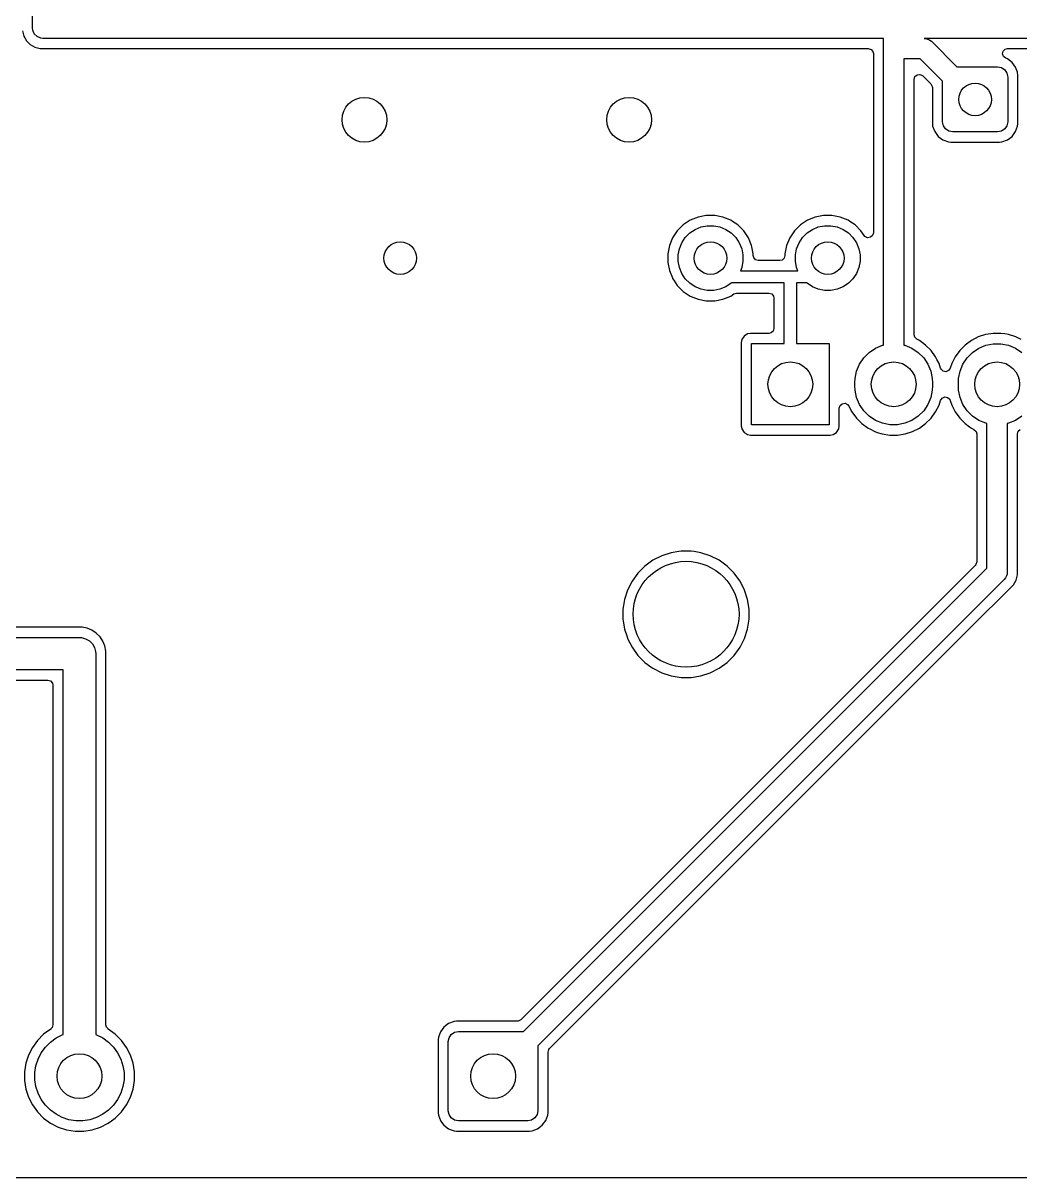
# Model space of a CAD drawing. Header units: millimetres. Extents: x 100.5 to 189.5, y -171.5 to -100.5.
# Drawn here: x 150.62 to 175.1, y -171.5 to -143.12 of the extents above; entities that cross this region are included whole.
import ezdxf

# ---------------------------------------------------------------- set-up
doc = ezdxf.new("R2010")
doc.units = ezdxf.units.MM
doc.layers.add('F.Cu', color=52, linetype='CONTINUOUS', true_color=0xb8bb26)

msp = doc.modelspace()

# ---------------------------------------------------------------- linework, layer by layer
at = {"layer": 'F.Cu', "linetype": 'CONTINUOUS'}
for p, q in [((150.85, -143.25), (150.85, -115.103554)), ((150.854804, -143.298773), (150.85, -143.25)), ((150.5995, -143.315891), (150.633608, -143.443187)), ((150.633608, -143.443187), (150.660835, -143.490344)), ((150.660835, -143.490344), (150.6995, -143.557314)), ((150.6995, -143.557314), (150.792686, -143.6505)), ((150.892133, -143.388893), (150.854804, -143.298773)), ((150.961107, -143.457867), (150.892133, -143.388893)), ((151.051227, -143.495196), (150.961107, -143.457867)), ((151.1, -143.5), (151.051227, -143.495196)), ((171.75, -143.5), (151.1, -143.5)), ((171.749999, -151.035743), (171.75, -143.5)), ((180.3668, -143.5), (172.751831, -143.5)), ((172.751831, -143.5), (172.798573, -143.504604)), ((172.798573, -143.504604), (172.888693, -143.541933)), ((172.888693, -143.541933), (172.888697, -143.541937)), ((172.888697, -143.541937), (172.926577, -143.573023)), ((172.926577, -143.573023), (173.553554, -144.2)), ((150.792686, -143.6505), (150.906814, -143.716392)), ((150.906814, -143.716392), (151.034108, -143.7505)), ((151.034108, -143.7505), (170.587008, -143.7505)), ((170.587008, -143.7505), (170.718792, -143.7505)), ((170.718792, -143.7505), (171.3755, -143.7505)), ((171.3755, -143.7505), (171.442539, -143.770185)), ((171.442539, -143.770185), (171.488294, -143.822989)), ((171.488294, -143.822989), (171.4995, -143.8745)), ((174.670364, -143.883347), (174.685215, -143.815074)), ((174.685215, -143.815074), (174.73462, -143.765668)), ((174.73462, -143.765668), (174.794048, -143.7505)), ((174.794048, -143.7505), (179.9923, -143.7505)), ((171.4995, -143.8745), (171.499499, -148.275825)), ((172.25, -143.9998), (172.249999, -151.035743)), ((172.646246, -143.9998), (172.25, -143.9998)), ((173.2, -144.553554), (172.646246, -143.9998)), ((174.694781, -143.948811), (174.670364, -143.883347)), ((174.750715, -143.990682), (174.694781, -143.948811)), ((174.792328, -144.006202), (174.750715, -143.990682)), ((174.792335, -144.006206), (174.792328, -144.006202)), ((174.907544, -144.092452), (174.792335, -144.006206)), ((174.907547, -144.092455), (174.907544, -144.092452)), ((174.993793, -144.207664), (174.907547, -144.092455)), ((172.520184, -144.440636), (172.572988, -144.394881)), ((172.572988, -144.394881), (172.642146, -144.384937)), ((172.642146, -144.384937), (172.705702, -144.413962)), ((172.705702, -144.413962), (172.71218, -144.419994)), ((172.71218, -144.419994), (172.913181, -144.620995)), ((173.553554, -144.2), (174.55, -144.2)), ((174.55, -144.2), (174.645671, -144.21903)), ((174.645671, -144.21903), (174.726777, -144.273223)), ((174.726777, -144.273223), (174.78097, -144.354329)), ((174.78097, -144.354329), (174.8, -144.45)), ((174.993797, -144.207671), (174.993793, -144.207664)), ((175.040872, -144.333887), (174.993797, -144.207671)), ((175.044091, -144.342517), (175.040872, -144.333887)), ((175.050499, -144.402128), (175.044091, -144.342517)), ((175.0505, -145.597873), (175.050499, -144.402128)), ((172.500499, -144.507671), (172.520184, -144.440636)), ((172.500499, -147.603465), (172.500499, -144.507671)), ((172.913181, -144.620995), (172.946666, -144.682318)), ((172.946666, -144.682318), (172.9495, -144.708676)), ((172.9495, -144.708676), (172.9495, -145.59787)), ((173.2, -145.55), (173.2, -144.553554)), ((174.8, -144.45), (174.8, -145.55)), ((173.21903, -145.645671), (173.2, -145.55)), ((174.8, -145.55), (174.78097, -145.645671)), ((172.9495, -145.59787), (172.949501, -145.597876)), ((172.949501, -145.597876), (172.955908, -145.657483)), ((172.955908, -145.657483), (173.006202, -145.792328)), ((173.006202, -145.792328), (173.006206, -145.792335)), ((173.006206, -145.792335), (173.092452, -145.907544)), ((173.273223, -145.726777), (173.21903, -145.645671)), ((173.354329, -145.78097), (173.273223, -145.726777)), ((173.45, -145.8), (173.354329, -145.78097)), ((174.55, -145.8), (173.45, -145.8)), ((174.645671, -145.78097), (174.55, -145.8)), ((174.726777, -145.726777), (174.645671, -145.78097)), ((174.78097, -145.645671), (174.726777, -145.726777)), ((174.907546, -145.907546), (174.993796, -145.792331)), ((174.993796, -145.792331), (175.044091, -145.657483)), ((175.044091, -145.657483), (175.0505, -145.597873)), ((173.092452, -145.907544), (173.092455, -145.907547)), ((173.092455, -145.907547), (173.207664, -145.993793)), ((173.207664, -145.993793), (173.207671, -145.993797)), ((173.207671, -145.993797), (173.342517, -146.044091)), ((173.342517, -146.044091), (173.342516, -146.044091)), ((173.342516, -146.044091), (173.349444, -146.044835)), ((173.349444, -146.044835), (173.402127, -146.0505)), ((173.402127, -146.0505), (174.597872, -146.050499)), ((174.597872, -146.050499), (174.657483, -146.044091)), ((174.657483, -146.044091), (174.792331, -145.993796)), ((174.792331, -145.993796), (174.907546, -145.907546)), ((172.500499, -150.78137), (172.500499, -147.603465)), ((166.830342, -148.084024), (166.684024, -148.230342)), ((167.002403, -147.969058), (166.830342, -148.084024)), ((167.193579, -147.88987), (167.002403, -147.969058)), ((167.193587, -147.889868), (167.193579, -147.88987)), ((167.39653, -147.8495), (167.193587, -147.889868)), ((167.267772, -148.134448), (167.421586, -148.103852)), ((167.396535, -147.8495), (167.39653, -147.8495)), ((167.603465, -147.8495), (167.396535, -147.8495)), ((167.421586, -148.103852), (167.578414, -148.103852)), ((167.578414, -148.103852), (167.732228, -148.134448)), ((167.603469, -147.8495), (167.603465, -147.8495)), ((167.806412, -147.889868), (167.603469, -147.8495)), ((167.80642, -147.88987), (167.806412, -147.889868)), ((167.997598, -147.969059), (167.80642, -147.88987)), ((168.040307, -147.997596), (167.997598, -147.969059)), ((168.169657, -148.084024), (168.040307, -147.997596)), ((168.315975, -148.230342), (168.169657, -148.084024)), ((169.710342, -148.084024), (169.564024, -148.230342)), ((169.882403, -147.969058), (169.710342, -148.084024)), ((170.073579, -147.88987), (169.882403, -147.969058)), ((170.073587, -147.889868), (170.073579, -147.88987)), ((170.27653, -147.8495), (170.073587, -147.889868)), ((170.147772, -148.134448), (170.301586, -148.103852)), ((170.276535, -147.8495), (170.27653, -147.8495)), ((170.483465, -147.8495), (170.276535, -147.8495)), ((170.301586, -148.103852), (170.458414, -148.103852)), ((170.458414, -148.103852), (170.612228, -148.134448)), ((170.483469, -147.8495), (170.483465, -147.8495)), ((170.686412, -147.889868), (170.483469, -147.8495)), ((170.68642, -147.88987), (170.686412, -147.889868)), ((170.877598, -147.969059), (170.68642, -147.88987)), ((170.920307, -147.997596), (170.877598, -147.969059)), ((171.049657, -148.084024), (170.920307, -147.997596)), ((171.195974, -148.230341), (171.049657, -148.084024)), ((166.684024, -148.230342), (166.569058, -148.402403)), ((166.794463, -148.522883), (166.881592, -148.392485)), ((166.881592, -148.392485), (166.992485, -148.281592)), ((166.992485, -148.281592), (167.122883, -148.194463)), ((167.122883, -148.194463), (167.267772, -148.134448)), ((167.732228, -148.134448), (167.877117, -148.194463)), ((167.877117, -148.194463), (168.007515, -148.281592)), ((168.007515, -148.281592), (168.118408, -148.392485)), ((168.118408, -148.392485), (168.205537, -148.522883)), ((168.315977, -148.230345), (168.315975, -148.230342)), ((168.430941, -148.402402), (168.315977, -148.230345)), ((169.564024, -148.230342), (169.449058, -148.402403)), ((169.674463, -148.522883), (169.761592, -148.392485)), ((169.761592, -148.392485), (169.872485, -148.281592)), ((169.872485, -148.281592), (170.002883, -148.194463)), ((170.002883, -148.194463), (170.147772, -148.134448)), ((170.612228, -148.134448), (170.757117, -148.194463)), ((170.757117, -148.194463), (170.887515, -148.281592)), ((170.887515, -148.281592), (170.998408, -148.392485)), ((170.998408, -148.392485), (171.085537, -148.522883)), ((171.19598, -148.230349), (171.195974, -148.230341)), ((171.272397, -148.344715), (171.19598, -148.230349)), ((171.294296, -148.369538), (171.272397, -148.344715)), ((171.357852, -148.398563), (171.294296, -148.369538)), ((171.42701, -148.388619), (171.357852, -148.398563)), ((171.479814, -148.342864), (171.42701, -148.388619)), ((171.499499, -148.275825), (171.479814, -148.342864)), ((166.489868, -148.593587), (166.4495, -148.79653)), ((166.48987, -148.593579), (166.489868, -148.593587)), ((166.569058, -148.402403), (166.48987, -148.593579)), ((166.703852, -148.821586), (166.734448, -148.667772)), ((166.734448, -148.667772), (166.794463, -148.522883)), ((168.205537, -148.522883), (168.265552, -148.667772)), ((168.265552, -148.667772), (168.296148, -148.821586)), ((168.51013, -148.59358), (168.430941, -148.402402)), ((168.516479, -148.6255), (168.51013, -148.59358)), ((168.550499, -148.79653), (168.516479, -148.6255)), ((169.369868, -148.593587), (169.3295, -148.79653)), ((169.36987, -148.593579), (169.369868, -148.593587)), ((169.449058, -148.402403), (169.36987, -148.593579)), ((169.583852, -148.821586), (169.614448, -148.667772)), ((169.614448, -148.667772), (169.674463, -148.522883)), ((171.085537, -148.522883), (171.145552, -148.667772)), ((171.145552, -148.667772), (171.176148, -148.821586)), ((166.4495, -148.79653), (166.4495, -149.003469)), ((166.703852, -148.978414), (166.703852, -148.821586)), ((168.296148, -148.821586), (168.296148, -148.978414)), ((168.5505, -148.796534), (168.550499, -148.79653)), ((168.5505, -148.8355), (168.5505, -148.796534)), ((168.561706, -148.887011), (168.5505, -148.8355)), ((168.607461, -148.939815), (168.561706, -148.887011)), ((168.6745, -148.9595), (168.607461, -148.939815)), ((169.2055, -148.9595), (168.6745, -148.9595)), ((169.257011, -148.948294), (169.2055, -148.9595)), ((169.309815, -148.902539), (169.257011, -148.948294)), ((169.3295, -148.8355), (169.309815, -148.902539)), ((169.3295, -148.79653), (169.3295, -148.8355)), ((169.583852, -148.978414), (169.583852, -148.821586)), ((171.176148, -148.821586), (171.176148, -148.978414)), ((166.4495, -149.003469), (166.489868, -149.206412)), ((166.489868, -149.206412), (166.48987, -149.20642)), ((166.48987, -149.20642), (166.565012, -149.387829)), ((166.734448, -149.132228), (166.703852, -148.978414)), ((166.794463, -149.277117), (166.734448, -149.132228)), ((168.265552, -149.132228), (168.233338, -149.21)), ((168.233338, -149.21), (169.46, -149.21)), ((168.296148, -148.978414), (168.265552, -149.132228)), ((169.46, -149.21), (169.646662, -149.21)), ((169.614448, -149.132228), (169.583852, -148.978414)), ((169.646662, -149.21), (169.614448, -149.132228)), ((171.145552, -149.132228), (171.085537, -149.277117)), ((171.176148, -148.978414), (171.145552, -149.132228)), ((166.565012, -149.387829), (166.569059, -149.397598)), ((166.569059, -149.397598), (166.599921, -149.443787)), ((166.599921, -149.443787), (166.684024, -149.569657)), ((166.881592, -149.407515), (166.794463, -149.277117)), ((166.992485, -149.518408), (166.881592, -149.407515)), ((167.122883, -149.605537), (166.992485, -149.518408)), ((168.007515, -149.518408), (167.877117, -149.605537)), ((168.015923, -149.51), (168.007515, -149.518408)), ((169.31, -149.51), (168.015923, -149.51)), ((169.31, -151), (169.31, -149.51)), ((169.864077, -149.51), (169.61, -149.51)), ((169.61, -149.51), (169.61, -151)), ((169.872485, -149.518408), (169.864077, -149.51)), ((170.002883, -149.605537), (169.872485, -149.518408)), ((170.887515, -149.518408), (170.757117, -149.605537)), ((170.998408, -149.407515), (170.887515, -149.518408)), ((171.085537, -149.277117), (170.998408, -149.407515)), ((166.684024, -149.569657), (166.830342, -149.715975)), ((166.830342, -149.715975), (166.830345, -149.715977)), ((166.830345, -149.715977), (167.002402, -149.830941)), ((167.267772, -149.665552), (167.122883, -149.605537)), ((167.421586, -149.696148), (167.267772, -149.665552)), ((167.578414, -149.696148), (167.421586, -149.696148)), ((167.732228, -149.665552), (167.578414, -149.696148)), ((167.877117, -149.605537), (167.732228, -149.665552)), ((167.997598, -149.830941), (168.071745, -149.781397)), ((168.071745, -149.781397), (168.138421, -149.76052)), ((168.138421, -149.76052), (168.140635, -149.7605)), ((168.140635, -149.7605), (168.9355, -149.7605)), ((168.9355, -149.7605), (169.002539, -149.780185)), ((169.002539, -149.780185), (169.048294, -149.832989)), ((170.147772, -149.665552), (170.002883, -149.605537)), ((170.301586, -149.696148), (170.147772, -149.665552)), ((170.458414, -149.696148), (170.301586, -149.696148)), ((170.612228, -149.665552), (170.458414, -149.696148)), ((170.757117, -149.605537), (170.612228, -149.665552)), ((167.002402, -149.830941), (167.19358, -149.91013)), ((167.19358, -149.91013), (167.396083, -149.95041)), ((167.396083, -149.95041), (167.39653, -149.950499)), ((167.39653, -149.950499), (167.396534, -149.9505)), ((167.396534, -149.9505), (167.396535, -149.9505)), ((167.396535, -149.9505), (167.603466, -149.9505)), ((167.603466, -149.9505), (167.603467, -149.950499)), ((167.603467, -149.950499), (167.80642, -149.91013)), ((167.80642, -149.91013), (167.997598, -149.830941)), ((169.048294, -149.832989), (169.0595, -149.8845)), ((169.0595, -149.8845), (169.0595, -150.6255)), ((169.0595, -150.6255), (169.039815, -150.692539)), ((168.271532, -150.902264), (168.257, -150.975321)), ((168.271533, -150.90226), (168.271532, -150.902264)), ((168.326899, -150.819399), (168.271533, -150.90226)), ((168.40976, -150.764033), (168.326899, -150.819399)), ((168.409764, -150.764032), (168.40976, -150.764033)), ((168.482823, -150.7495), (168.409764, -150.764032)), ((168.9355, -150.7495), (168.482823, -150.7495)), ((168.987011, -150.738294), (168.9355, -150.7495)), ((169.039815, -150.692539), (168.987011, -150.738294)), ((172.517407, -150.843879), (172.500499, -150.78137)), ((172.568203, -150.891854), (172.517407, -150.843879)), ((172.630506, -150.9236), (172.568203, -150.891854)), ((172.630508, -150.923601), (172.630506, -150.9236)), ((172.630509, -150.923602), (172.630508, -150.923601)), ((172.783702, -151.034903), (172.630509, -150.923602)), ((173.90949, -150.923602), (173.756295, -151.034905)), ((174.078207, -150.837635), (173.90949, -150.923602)), ((174.07821, -150.837634), (174.078207, -150.837635)), ((174.258295, -150.779122), (174.07821, -150.837634)), ((174.38298, -150.759374), (174.258295, -150.779122)), ((174.445322, -150.7495), (174.38298, -150.759374)), ((174.634678, -150.7495), (174.445322, -150.7495)), ((174.726429, -150.764032), (174.634678, -150.7495)), ((174.821704, -150.779122), (174.726429, -150.764032)), ((175.001789, -150.837634), (174.821704, -150.779122)), ((175.001792, -150.837635), (175.001789, -150.837634)), ((175.128631, -150.902264), (175.001792, -150.837635)), ((168.257, -150.975321), (168.257, -153.024678)), ((168.5075, -153), (168.5075, -151)), ((168.5075, -151), (169.31, -151)), ((169.61, -151), (170.4125, -151)), ((170.4125, -151), (170.4125, -153)), ((171.263708, -151.34824), (171.39574, -151.216208)), ((171.39574, -151.216208), (171.550995, -151.11247)), ((171.550995, -151.11247), (171.723504, -151.041014)), ((171.723504, -151.041014), (171.749999, -151.035743)), ((172.249999, -151.035743), (172.276496, -151.041014)), ((172.276496, -151.041014), (172.449005, -151.11247)), ((172.449005, -151.11247), (172.60426, -151.216208)), ((172.60426, -151.216208), (172.736292, -151.34824)), ((172.917597, -151.168798), (172.783702, -151.034903)), ((173.028898, -151.321991), (172.917597, -151.168798)), ((173.622405, -151.168795), (173.511102, -151.32199)), ((173.756295, -151.034905), (173.622405, -151.168795)), ((173.803708, -151.34824), (173.93574, -151.216208)), ((173.93574, -151.216208), (174.090995, -151.11247)), ((174.090995, -151.11247), (174.263504, -151.041014)), ((174.263504, -151.041014), (174.446639, -151.004587)), ((174.446639, -151.004587), (174.633361, -151.004587)), ((174.633361, -151.004587), (174.816496, -151.041014)), ((174.816496, -151.041014), (174.989005, -151.11247)), ((174.989005, -151.11247), (175.14426, -151.216208)), ((171.088514, -151.676004), (171.15997, -151.503495)), ((171.15997, -151.503495), (171.263708, -151.34824)), ((172.736292, -151.34824), (172.84003, -151.503495)), ((172.84003, -151.503495), (172.911486, -151.676004)), ((173.062304, -151.387553), (173.028898, -151.321991)), ((173.114864, -151.490707), (173.062304, -151.387553)), ((173.114865, -151.49071), (173.114864, -151.490707)), ((173.152069, -151.605213), (173.114865, -151.49071)), ((173.425134, -151.49071), (173.387931, -151.605213)), ((173.425135, -151.490707), (173.425134, -151.49071)), ((173.511102, -151.32199), (173.425135, -151.490707)), ((173.628514, -151.676004), (173.69997, -151.503495)), ((173.69997, -151.503495), (173.803708, -151.34824)), ((171.052087, -151.859139), (171.088514, -151.676004)), ((172.911486, -151.676004), (172.947913, -151.859139)), ((173.163813, -151.630929), (173.152069, -151.605213)), ((173.215289, -151.678173), (173.163813, -151.630929)), ((173.284135, -151.690087), (173.215289, -151.678173)), ((173.348494, -151.662888), (173.284135, -151.690087)), ((173.387931, -151.605213), (173.348494, -151.662888)), ((173.592087, -151.859139), (173.628514, -151.676004)), ((171.0475, -151.9525), (171.052087, -151.859139)), ((171.0475, -152.0475), (171.0475, -151.9525)), ((171.052087, -152.140861), (171.0475, -152.0475)), ((172.947913, -151.859139), (172.9525, -151.9525)), ((172.9525, -152.0475), (172.947913, -152.140861)), ((172.9525, -151.9525), (172.9525, -152.0475)), ((173.5875, -151.9525), (173.592087, -151.859139)), ((173.5875, -152.0475), (173.5875, -151.9525)), ((173.592087, -152.140861), (173.5875, -152.0475)), ((171.088514, -152.323996), (171.052087, -152.140861)), ((171.15997, -152.496505), (171.088514, -152.323996)), ((172.911486, -152.323996), (172.84003, -152.496505)), ((172.947913, -152.140861), (172.911486, -152.323996)), ((173.152069, -152.394786), (173.191506, -152.337111)), ((173.191506, -152.337111), (173.255864, -152.309912)), ((173.255864, -152.309912), (173.324711, -152.321826)), ((173.324711, -152.321826), (173.376187, -152.36907)), ((173.376187, -152.36907), (173.387931, -152.394786)), ((173.628514, -152.323996), (173.592087, -152.140861)), ((173.69997, -152.496505), (173.628514, -152.323996)), ((170.663, -152.589823), (170.682685, -152.522784)), ((170.663, -153.024674), (170.663, -152.589823)), ((170.682685, -152.522784), (170.735489, -152.477029)), ((170.735489, -152.477029), (170.804647, -152.467085)), ((170.804647, -152.467085), (170.868203, -152.49611)), ((170.868203, -152.49611), (170.897484, -152.533527)), ((170.897484, -152.533527), (170.971102, -152.678009)), ((171.263708, -152.65176), (171.15997, -152.496505)), ((171.39574, -152.783792), (171.263708, -152.65176)), ((172.736292, -152.65176), (172.60426, -152.783792)), ((172.84003, -152.496505), (172.736292, -152.65176)), ((173.028898, -152.678009), (173.114864, -152.509292)), ((173.114864, -152.509292), (173.133311, -152.452518)), ((173.133311, -152.452518), (173.152069, -152.394786)), ((173.387931, -152.394786), (173.425134, -152.509289)), ((173.425134, -152.509289), (173.425135, -152.509292)), ((173.425135, -152.509292), (173.500643, -152.657482)), ((173.500643, -152.657482), (173.511102, -152.678009)), ((173.803708, -152.65176), (173.69997, -152.496505)), ((173.93574, -152.783792), (173.803708, -152.65176)), ((170.971102, -152.678009), (171.082403, -152.831202)), ((171.082403, -152.831202), (171.216298, -152.965097)), ((171.550995, -152.88753), (171.39574, -152.783792)), ((171.723504, -152.958986), (171.550995, -152.88753)), ((172.449005, -152.88753), (172.276496, -152.958986)), ((172.60426, -152.783792), (172.449005, -152.88753)), ((172.783702, -152.965097), (172.917597, -152.831202)), ((172.917597, -152.831202), (173.028898, -152.678009)), ((173.511102, -152.678009), (173.622403, -152.831202)), ((173.622403, -152.831202), (173.756298, -152.965097)), ((174.090995, -152.88753), (173.93574, -152.783792)), ((174.263504, -152.958986), (174.090995, -152.88753)), ((174.989005, -152.88753), (174.816496, -152.958986)), ((175.14426, -152.783792), (174.989005, -152.88753)), ((168.257, -153.024678), (168.271532, -153.097735)), ((168.271532, -153.097735), (168.271533, -153.097739)), ((168.271533, -153.097739), (168.271534, -153.09774)), ((168.271534, -153.09774), (168.326899, -153.180601)), ((168.326899, -153.180601), (168.387179, -153.220878)), ((168.387179, -153.220878), (168.40976, -153.235966)), ((170.4125, -153), (168.5075, -153)), ((170.51024, -153.235966), (170.593101, -153.180601)), ((170.593101, -153.180601), (170.648466, -153.09774)), ((170.648466, -153.09774), (170.663, -153.024674)), ((171.216298, -152.965097), (171.369491, -153.076398)), ((171.369491, -153.076398), (171.411375, -153.097739)), ((171.411375, -153.097739), (171.538207, -153.162364)), ((171.538207, -153.162364), (171.53821, -153.162365)), ((171.53821, -153.162365), (171.594333, -153.1806)), ((171.594333, -153.1806), (171.718297, -153.220878)), ((171.718297, -153.220878), (171.905322, -153.2505)), ((171.906639, -152.995413), (171.723504, -152.958986)), ((172.093361, -152.995413), (171.906639, -152.995413)), ((172.276496, -152.958986), (172.093361, -152.995413)), ((172.094678, -153.2505), (172.281703, -153.220878)), ((172.281703, -153.220878), (172.461792, -153.162364)), ((172.461792, -153.162364), (172.630509, -153.076398)), ((172.630509, -153.076398), (172.783702, -152.965097)), ((173.756298, -152.965097), (173.865024, -153.044091)), ((173.865024, -153.044091), (173.909492, -153.076399)), ((173.909492, -153.076399), (173.971794, -153.108143)), ((173.971794, -153.108143), (174.022591, -153.156117)), ((174.022591, -153.156117), (174.0395, -153.218628)), ((174.0395, -153.218628), (174.0395, -156.361324)), ((174.29, -152.964256), (174.263504, -152.958986)), ((174.29, -156.516446), (174.29, -152.964256)), ((174.816496, -152.958986), (174.79, -152.964256)), ((174.79, -152.964256), (174.79, -156.62)), ((175.0405, -153.218628), (175.060185, -153.151589)), ((175.0405, -156.554107), (175.0405, -153.218628)), ((175.060185, -153.151589), (175.108206, -153.108143)), ((168.40976, -153.235966), (168.409764, -153.235967)), ((168.409764, -153.235967), (168.482821, -153.250499)), ((168.482821, -153.250499), (168.482824, -153.2505)), ((168.482824, -153.2505), (168.482826, -153.2505)), ((168.482826, -153.2505), (170.437176, -153.2505)), ((170.437176, -153.2505), (170.437177, -153.250499)), ((170.437177, -153.250499), (170.51024, -153.235966)), ((171.905322, -153.2505), (171.905323, -153.2505)), ((171.905323, -153.2505), (172.094677, -153.2505)), ((172.094677, -153.2505), (172.094678, -153.2505)), ((166.087357, -156.323896), (165.889923, -156.467339)), ((166.304812, -156.213097), (166.087357, -156.323896)), ((166.536927, -156.137678), (166.304812, -156.213097)), ((166.722093, -156.10835), (166.536927, -156.137678)), ((166.777973, -156.0995), (166.722093, -156.10835)), ((167.022027, -156.0995), (166.777973, -156.0995)), ((167.094769, -156.111021), (167.022027, -156.0995)), ((167.263072, -156.137678), (167.094769, -156.111021)), ((167.263074, -156.137678), (167.263072, -156.137678)), ((167.263076, -156.137679), (167.263074, -156.137678)), ((167.495185, -156.213096), (167.263076, -156.137679)), ((167.712639, -156.323894), (167.495185, -156.213096)), ((167.712641, -156.323895), (167.712639, -156.323894)), ((167.712642, -156.323896), (167.712641, -156.323895)), ((167.910076, -156.467339), (167.712642, -156.323896)), ((174.003181, -156.449005), (162.839005, -167.613181)), ((162.906445, -167.9), (174.29, -156.516446)), ((165.889918, -156.467343), (165.717343, -156.639918)), ((165.889923, -156.467339), (165.889918, -156.467343)), ((167.910081, -156.467343), (167.910076, -156.467339)), ((168.082656, -156.639918), (167.910081, -156.467343)), ((174.019815, -156.428363), (174.003181, -156.449005)), ((174.0395, -156.361324), (174.019815, -156.428363)), ((174.79, -156.62), (174.785196, -156.668773)), ((175.0405, -156.685892), (175.0405, -156.554107)), ((174.716777, -156.796777), (163.259999, -168.253554)), ((165.573896, -156.837357), (165.463097, -157.054812)), ((165.717339, -156.639923), (165.573896, -156.837357)), ((165.717343, -156.639918), (165.717339, -156.639923)), ((168.08266, -156.639923), (168.082656, -156.639918)), ((168.171359, -156.762008), (168.08266, -156.639923)), ((168.226106, -156.837361), (168.171359, -156.762008)), ((168.336904, -157.054815), (168.226106, -156.837361)), ((174.747868, -156.758892), (174.716777, -156.796777)), ((174.769734, -156.706101), (174.747868, -156.758892)), ((174.785196, -156.668773), (174.769734, -156.706101)), ((174.9405, -156.927314), (175.006392, -156.813186)), ((175.006392, -156.813186), (175.0405, -156.685892)), ((165.463097, -157.054812), (165.387678, -157.286927)), ((168.412321, -157.286924), (168.336904, -157.054815)), ((174.58089, -157.286924), (174.9405, -156.927314)), ((165.364159, -157.43542), (165.3495, -157.527973)), ((165.387678, -157.286927), (165.364159, -157.43542)), ((168.4505, -157.527973), (168.412321, -157.286924)), ((174.339841, -157.527973), (174.432394, -157.43542)), ((174.432394, -157.43542), (174.58089, -157.286924)), ((163.546819, -168.320995), (174.339841, -157.527973)), ((165.3495, -157.527973), (165.3495, -157.772027)), ((168.4505, -157.772027), (168.4505, -157.527973)), ((152.064069, -157.9695), (137.586495, -157.9695)), ((152.064071, -157.9695), (152.064069, -157.9695)), ((152.189738, -157.994497), (152.064071, -157.9695)), ((152.189744, -157.994499), (152.189738, -157.994497)), ((152.308124, -158.043533), (152.189744, -157.994499)), ((152.308133, -158.043538), (152.308124, -158.043533)), ((152.414668, -158.114723), (152.308133, -158.043538)), ((165.3495, -157.772027), (165.357436, -157.822135)), ((165.357436, -157.822135), (165.387212, -158.010131)), ((165.387212, -158.010131), (165.387679, -158.013076)), ((165.387679, -158.013076), (165.450145, -158.205327)), ((168.336904, -158.245185), (168.412321, -158.013076)), ((168.412321, -158.013076), (168.4505, -157.772027)), ((137.390247, -158.22), (152, -158.22)), ((152, -158.22), (152.05221, -158.223422)), ((152.05221, -158.223422), (152.153073, -158.250448)), ((152.153073, -158.250448), (152.243505, -158.302659)), ((152.243505, -158.302659), (152.317341, -158.376495)), ((152.414672, -158.114726), (152.414668, -158.114723)), ((152.505273, -158.205327), (152.414672, -158.114726)), ((152.505276, -158.205331), (152.505273, -158.205327)), ((152.576461, -158.311866), (152.505276, -158.205331)), ((152.576464, -158.311872), (152.576461, -158.311866)), ((152.576465, -158.311873), (152.576464, -158.311872)), ((152.625501, -158.430256), (152.576465, -158.311873)), ((165.450145, -158.205327), (165.463097, -158.245187)), ((165.463097, -158.245187), (165.573896, -158.462642)), ((168.226106, -158.462639), (168.336904, -158.245185)), ((152.317341, -158.376495), (152.369552, -158.466927)), ((152.369552, -158.466927), (152.396578, -158.56779)), ((152.396578, -158.56779), (152.4, -158.62)), ((152.625501, -158.43026), (152.625501, -158.430256)), ((152.625502, -158.430261), (152.625501, -158.43026)), ((152.6505, -158.555928), (152.625502, -158.430261)), ((152.6505, -167.740382), (152.6505, -158.555928)), ((165.573896, -158.462642), (165.717339, -158.660076)), ((168.082655, -158.660083), (168.226106, -158.462639)), ((152.4, -158.62), (152.4, -167.976925)), ((165.717339, -158.660076), (165.717343, -158.660081)), ((165.717343, -158.660081), (165.889918, -158.832656)), ((165.889918, -158.832656), (165.889923, -158.83266)), ((165.889923, -158.83266), (166.035317, -158.938294)), ((167.712639, -158.976106), (167.910083, -158.832655)), ((167.910083, -158.832655), (168.082655, -158.660083)), ((151.6, -159.02), (137.390247, -159.02)), ((151.6, -167.976925), (151.6, -159.02)), ((166.035317, -158.938294), (166.087361, -158.976106)), ((166.087361, -158.976106), (166.304815, -159.086904)), ((166.304815, -159.086904), (166.536924, -159.162321)), ((166.536924, -159.162321), (166.777973, -159.2005)), ((167.022027, -159.2005), (167.263076, -159.162321)), ((167.263076, -159.162321), (167.495185, -159.086904)), ((167.495185, -159.086904), (167.712639, -158.976106)), ((137.586495, -159.2705), (151.2255, -159.2705)), ((151.2255, -159.2705), (151.292539, -159.290185)), ((151.292539, -159.290185), (151.338294, -159.342989)), ((151.338294, -159.342989), (151.3495, -159.3945)), ((151.3495, -159.3945), (151.3495, -167.740382)), ((166.777973, -159.2005), (166.777974, -159.2005)), ((166.777974, -159.2005), (167.022026, -159.2005)), ((167.022026, -159.2005), (167.022027, -159.2005)), ((161.202511, -167.65591), (161.067671, -167.706202)), ((161.202518, -167.655908), (161.202511, -167.65591)), ((161.262115, -167.649501), (161.202518, -167.655908)), ((161.262118, -167.6495), (161.262115, -167.649501)), ((161.262126, -167.6495), (161.262118, -167.6495)), ((162.751324, -167.6495), (161.262126, -167.6495)), ((162.777682, -167.646666), (162.751324, -167.6495)), ((162.839005, -167.613181), (162.777682, -167.646666)), ((151.120213, -167.96989), (150.96989, -168.120213)), ((151.296125, -167.842085), (151.120213, -167.96989)), ((151.329815, -167.807421), (151.295408, -167.841099)), ((151.295408, -167.841099), (151.296125, -167.842085)), ((151.3495, -167.740382), (151.329815, -167.807421)), ((151.579048, -167.983733), (151.6, -167.976925)), ((152.4, -167.976925), (152.420952, -167.983733)), ((152.662834, -167.794295), (152.6505, -167.740382)), ((152.704851, -167.84074), (152.662834, -167.794295)), ((152.703875, -167.842085), (152.704851, -167.84074)), ((152.879786, -167.96989), (152.703875, -167.842085)), ((153.030109, -168.120213), (152.879786, -167.96989)), ((160.866202, -167.907671), (160.81591, -168.042511)), ((160.866203, -167.907669), (160.866202, -167.907671)), ((160.952453, -167.792453), (160.866203, -167.907669)), ((161.067669, -167.706203), (160.952453, -167.792453)), ((161.067671, -167.706202), (161.067669, -167.706203)), ((161.07903, -168.054329), (161.133223, -167.973223)), ((161.133223, -167.973223), (161.214329, -167.91903)), ((161.214329, -167.91903), (161.31, -167.900001)), ((161.31, -167.900001), (162.906445, -167.9)), ((150.96989, -168.120213), (150.844951, -168.292179)), ((151.163553, -168.285607), (151.285607, -168.163553)), ((151.285607, -168.163553), (151.425252, -168.062096)), ((151.425252, -168.062096), (151.579048, -167.983733)), ((152.420952, -167.983733), (152.574748, -168.062096)), ((152.574748, -168.062096), (152.714393, -168.163553)), ((152.714393, -168.163553), (152.836447, -168.285607)), ((153.155048, -168.292179), (153.030109, -168.120213)), ((160.809501, -168.102115), (160.8095, -168.102134)), ((160.8095, -168.102134), (160.8095, -169.897865)), ((160.815908, -168.042518), (160.809501, -168.102115)), ((160.81591, -168.042511), (160.815908, -168.042518)), ((161.06, -168.149999), (161.07903, -168.054329)), ((161.060001, -169.85), (161.06, -168.149999)), ((163.259999, -168.253554), (163.26, -169.850001)), ((150.748444, -168.481585), (150.682753, -168.68376)), ((150.844951, -168.292179), (150.748444, -168.481585)), ((150.983733, -168.579048), (151.062096, -168.425252)), ((151.062096, -168.425252), (151.163553, -168.285607)), ((152.836447, -168.285607), (152.937904, -168.425252)), ((152.937904, -168.425252), (153.016267, -168.579048)), ((153.155049, -168.292181), (153.155048, -168.292179)), ((153.155051, -168.292184), (153.155049, -168.292181)), ((153.251557, -168.481588), (153.155051, -168.292184)), ((153.317246, -168.683757), (153.251557, -168.481588)), ((163.5105, -168.408676), (163.530185, -168.341637)), ((163.5105, -168.874038), (163.5105, -168.408676)), ((163.530185, -168.341637), (163.546819, -168.320995)), ((150.682753, -168.68376), (150.6495, -168.893713)), ((150.903391, -168.913695), (150.930393, -168.74321)), ((150.930393, -168.74321), (150.983733, -168.579048)), ((153.016267, -168.579048), (153.069607, -168.74321)), ((153.069607, -168.74321), (153.096609, -168.913695)), ((153.3505, -168.893713), (153.317246, -168.683757)), ((150.6495, -168.893713), (150.6495, -169.106286)), ((150.6495, -169.106286), (150.682753, -169.316239)), ((150.903391, -169.086305), (150.903391, -168.913695)), ((150.930393, -169.25679), (150.903391, -169.086305)), ((153.096609, -169.086305), (153.069607, -169.25679)), ((153.096609, -168.913695), (153.096609, -169.086305)), ((153.317246, -169.316243), (153.3505, -169.106287)), ((153.3505, -169.106287), (153.3505, -168.893713)), ((163.5105, -169.897874), (163.5105, -168.874038)), ((150.682753, -169.316239), (150.748444, -169.518414)), ((150.983733, -169.420952), (150.930393, -169.25679)), ((153.069607, -169.25679), (153.016267, -169.420952)), ((153.251557, -169.518412), (153.317246, -169.316243)), ((150.748444, -169.518414), (150.844951, -169.70782)), ((151.062096, -169.574748), (150.983733, -169.420952)), ((151.163553, -169.714393), (151.062096, -169.574748)), ((152.937904, -169.574748), (152.836447, -169.714393)), ((153.016267, -169.420952), (152.937904, -169.574748)), ((153.155051, -169.707816), (153.251557, -169.518412)), ((150.844951, -169.70782), (150.96989, -169.879786)), ((150.96989, -169.879786), (151.120213, -170.030109)), ((151.285607, -169.836447), (151.163553, -169.714393)), ((151.425252, -169.937904), (151.285607, -169.836447)), ((151.579048, -170.016267), (151.425252, -169.937904)), ((152.574748, -169.937904), (152.420952, -170.016267)), ((152.714393, -169.836447), (152.574748, -169.937904)), ((152.836447, -169.714393), (152.714393, -169.836447)), ((152.879792, -170.030104), (153.030104, -169.879792)), ((153.030104, -169.879792), (153.030106, -169.879788)), ((153.030106, -169.879788), (153.030109, -169.879786)), ((153.030109, -169.879786), (153.155048, -169.70782)), ((153.155047, -169.70782), (153.155051, -169.707816)), ((153.155048, -169.70782), (153.155047, -169.70782)), ((160.8095, -169.897865), (160.809501, -169.897884)), ((160.809501, -169.897884), (160.815908, -169.957481)), ((160.815908, -169.957481), (160.81591, -169.957488)), ((160.81591, -169.957488), (160.866202, -170.092328)), ((161.07903, -169.945671), (161.060001, -169.85)), ((161.133223, -170.026777), (161.07903, -169.945671)), ((163.24097, -169.945671), (163.186777, -170.026777)), ((163.26, -169.850001), (163.24097, -169.945671)), ((163.453796, -170.092331), (163.504091, -169.957484)), ((163.504091, -169.957484), (163.5105, -169.897874)), ((151.120213, -170.030109), (151.292179, -170.155048)), ((151.292179, -170.155048), (151.292181, -170.155049)), ((151.292181, -170.155049), (151.292184, -170.155051)), ((151.292184, -170.155051), (151.481588, -170.251557)), ((151.74321, -170.069607), (151.579048, -170.016267)), ((151.913695, -170.096609), (151.74321, -170.069607)), ((152.086305, -170.096609), (151.913695, -170.096609)), ((152.25679, -170.069607), (152.086305, -170.096609)), ((152.420952, -170.016267), (152.25679, -170.069607)), ((152.518412, -170.251557), (152.707816, -170.155051)), ((152.707816, -170.155051), (152.786502, -170.097883)), ((152.786502, -170.097883), (152.879786, -170.030109)), ((152.879786, -170.030109), (152.879788, -170.030106)), ((152.879788, -170.030106), (152.879792, -170.030104)), ((160.866202, -170.092328), (160.866203, -170.09233)), ((160.866203, -170.09233), (160.870355, -170.097876)), ((160.870355, -170.097876), (160.952453, -170.207547)), ((160.952453, -170.207547), (161.065708, -170.292328)), ((161.214329, -170.08097), (161.133223, -170.026777)), ((161.309999, -170.1), (161.214329, -170.08097)), ((163.01, -170.099999), (161.309999, -170.1)), ((163.105671, -170.08097), (163.01, -170.099999)), ((163.186777, -170.026777), (163.105671, -170.08097)), ((163.252331, -170.293796), (163.367547, -170.207547)), ((163.367547, -170.207547), (163.453796, -170.092331)), ((151.481588, -170.251557), (151.683757, -170.317246)), ((151.683757, -170.317246), (151.893713, -170.3505)), ((151.893713, -170.3505), (151.893714, -170.3505)), ((151.893714, -170.3505), (152.106286, -170.3505)), ((152.106286, -170.3505), (152.106287, -170.3505)), ((152.106287, -170.3505), (152.316243, -170.317246)), ((152.316243, -170.317246), (152.518412, -170.251557)), ((161.065708, -170.292328), (161.067669, -170.293796)), ((161.067669, -170.293796), (161.067671, -170.293797)), ((161.067671, -170.293797), (161.130541, -170.317246)), ((161.130541, -170.317246), (161.202516, -170.344091)), ((161.202516, -170.344091), (161.262126, -170.3505)), ((161.262126, -170.3505), (161.262135, -170.3505)), ((161.262135, -170.3505), (163.057865, -170.3505)), ((163.057865, -170.3505), (163.057874, -170.3505)), ((163.057874, -170.3505), (163.117484, -170.344091)), ((163.117484, -170.344091), (163.252331, -170.293796)), ((188.758445, -171.5), (101.241555, -171.5))]:
    msp.add_line(p, q, dxfattribs=at)
at = {"layer": 'F.Cu'}
for centre, radius in [((174, -145), 0.4), ((174, -145), 0.4), ((159, -145.5), 0.55), ((159, -145.5), 0.55), ((165.5, -145.5), 0.55), ((165.5, -145.5), 0.55), ((159.88, -148.9), 0.4), ((159.88, -148.9), 0.4), ((167.5, -148.9), 0.4), ((167.5, -148.9), 0.4), ((170.38, -148.9), 0.4), ((170.38, -148.9), 0.4), ((169.46, -152), 0.55), ((169.46, -152), 0.55), ((172, -152), 0.55), ((172, -152), 0.55), ((174.54, -152), 0.55), ((174.54, -152), 0.55), ((166.9, -157.65), 1.3), ((166.9, -157.65), 1.299999), ((152, -169), 0.55), ((152, -169), 0.55), ((162.16, -169), 0.55), ((162.16, -169), 0.55)]:
    msp.add_circle(centre, radius, dxfattribs=at)

doc.saveas('drawing.dxf')
